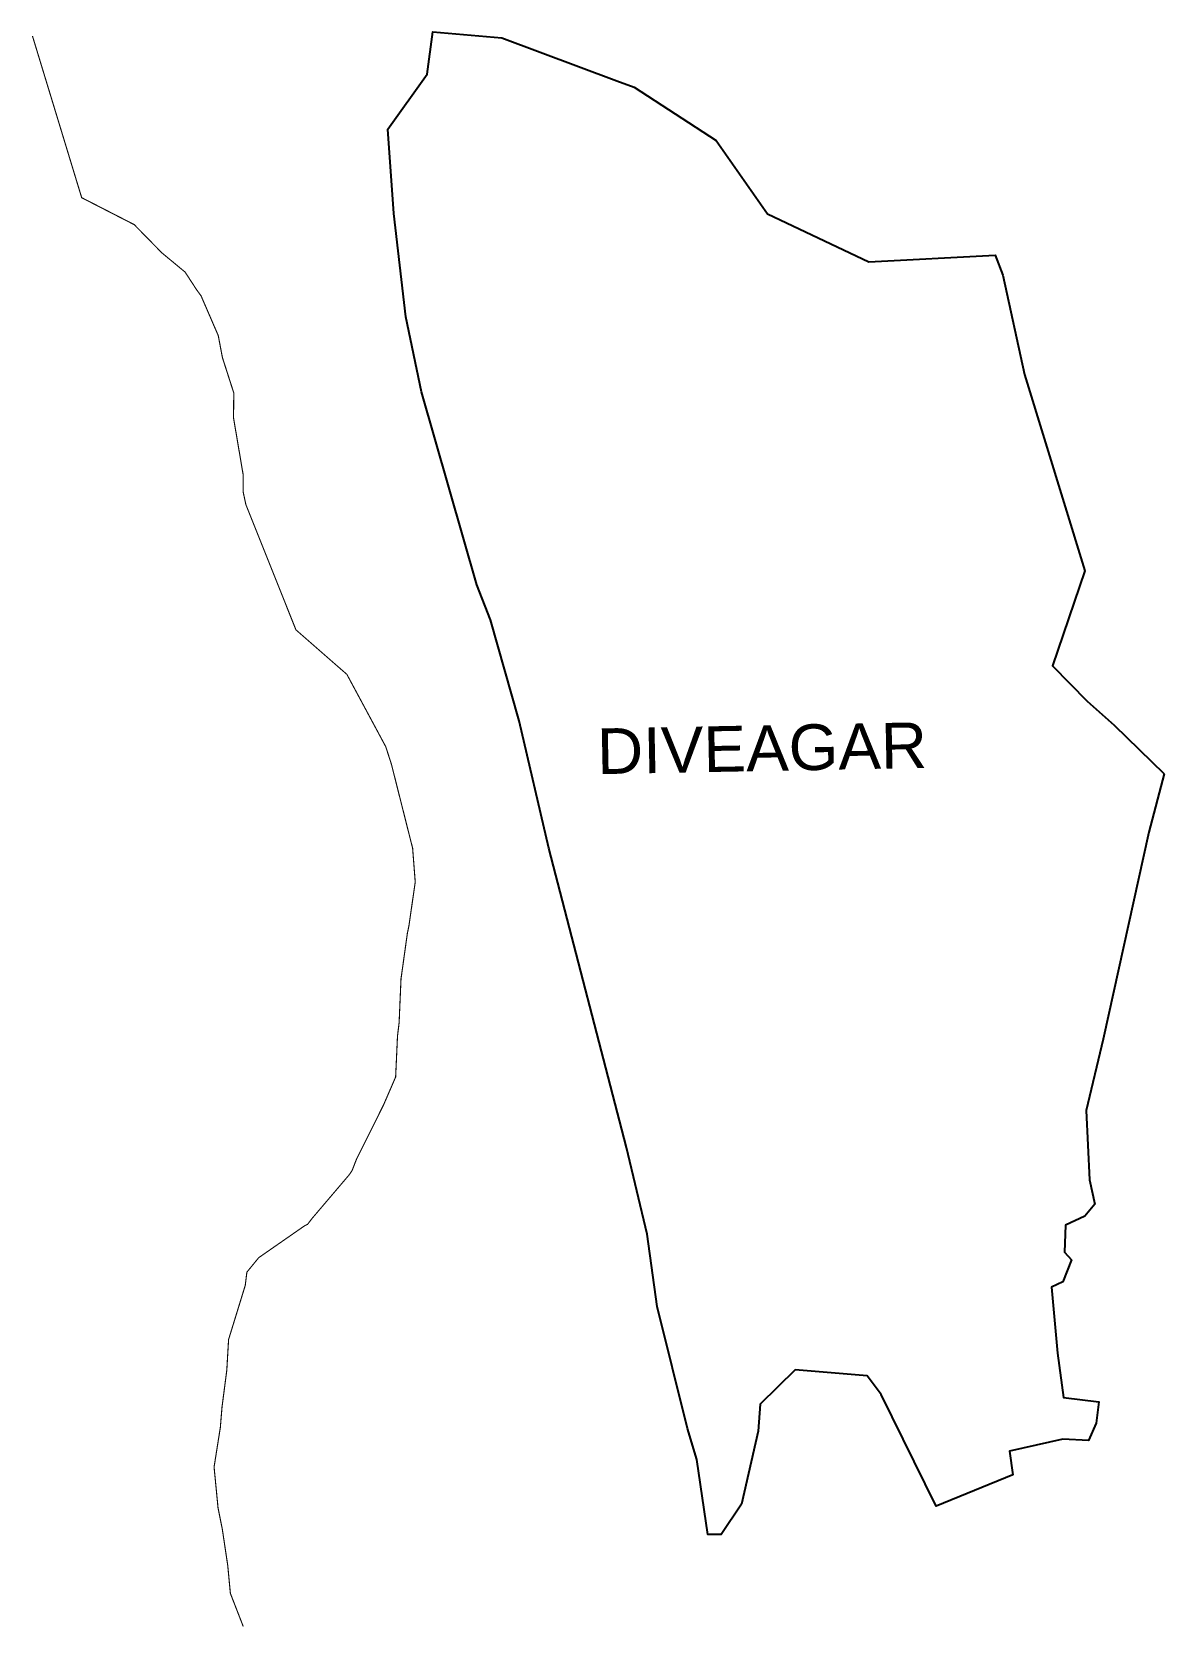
# Model space of a CAD drawing. Header units: metres. Extents: x 285387 to 288477, y 2008570 to 2012924.
import ezdxf

# ---------------------------------------------------------------- set-up
doc = ezdxf.new("R2010")
doc.units = ezdxf.units.M
for name, color, linetype in [('LOW TIDE LINE', 5, 'Continuous'), ('village', 3, 'Continuous'), ('VILLAGE NAME', 250, 'Continuous')]:
    doc.layers.add(name, color=color, linetype=linetype)
doc.styles.get("Standard").update_dxf_attribs({"font": 'calibri.ttf'})

msp = doc.modelspace()

# ---------------------------------------------------------------- linework, layer by layer
at = {"layer": 'LOW TIDE LINE', "lineweight": 18}
msp.add_lwpolyline([(285963.6, 2008571.1, 3, 3, 0), (285928.4, 2008661.6, 3, 3, 0), (285921.2, 2008737.8, 3, 3, 0), (285906.2, 2008838.1, 3, 3, 0), (285894.8, 2008894.3, 3, 3, 0), (285883.9, 2009006.6, 3, 3, 0), (285901, 2009114.6, 3, 3, 0), (285905.6, 2009170.6, 3, 3, 0), (285918.6, 2009270.7, 3, 3, 0), (285923.5, 2009354.7, 3, 3, 0), (285969, 2009502.5, 3, 3, 0), (285973.4, 2009538.5, 3, 3, 0), (285989.6, 2009558.4, 3, 3, 0), (286005.9, 2009578.2, 3, 3, 0), (286130.9, 2009665.1, 3, 3, 0), (286139, 2009669, 3, 3, 0), (286151.1, 2009684.9, 3, 3, 0), (286252.5, 2009804.1, 3, 3, 0), (286260.6, 2009816, 3, 3, 0), (286273, 2009848, 3, 3, 0), (286281.1, 2009863.9, 3, 3, 0), (286346.6, 2009995.4, 3, 3, 0), (286379.4, 2010071.2, 3, 3, 0), (286384.5, 2010183.3, 3, 3, 0), (286388.9, 2010219.4, 3, 3, 0), (286394.1, 2010339.5, 3, 3, 0), (286411.4, 2010463.5, 3, 3, 0), (286415.6, 2010483.5, 3, 3, 0), (286432.9, 2010603.5, 3, 3, 0), (286425.8, 2010695.7, 3, 3, 0), (286368, 2010924.7, 3, 3, 0), (286352.5, 2010972.9, 3, 3, 0), (286246.4, 2011170.3, 3, 3, 0), (286107.4, 2011291.9, 3, 3, 0), (285970.7, 2011633.8, 3, 3, 0), (285963, 2011669.9, 3, 3, 0), (285963.5, 2011714, 3, 3, 0), (285937, 2011870.5, 3, 3, 0), (285937.7, 2011938.6, 3, 3, 0), (285906.7, 2012035.1, 3, 3, 0), (285895.3, 2012095.3, 3, 3, 0), (285848.3, 2012203.9, 3, 3, 0), (285836.4, 2012220.1, 3, 3, 0), (285804.9, 2012268.5, 3, 3, 0), (285741.3, 2012321.2, 3, 3, 0), (285666, 2012398.1, 3, 3, 0), (285522.6, 2012471.7, 3, 3, 0), (285388.2, 2012913.2, 3, 3, 0)], format="xyseb", dxfattribs=at)
at = {"layer": 'village', "color": 3}
msp.add_polyline3d([(288476.6, 2010899.3, 0), (288434.9, 2010740, 0), (288310.5, 2010174.5, 0), (288263.6, 2009980.1, 0), (288273.3, 2009790.7, 0), (288287.2, 2009724.4, 0), (288260.1, 2009691.6, 0), (288208, 2009667, 0), (288205.1, 2009593.1, 0), (288223.8, 2009572.3, 0), (288200, 2009511.9, 0), (288169.7, 2009497.2, 0), (288185.6, 2009317.1, 0), (288202.4, 2009196.7, 0), (288298.5, 2009184.7, 0), (288291.5, 2009126.7, 0), (288270, 2009079.3, 0), (288200.7, 2009083, 0), (288054.8, 2009049.6, 0), (288063.7, 2008985.2, 0), (287854.5, 2008899.6, 0), (287704.5, 2009205, 0), (287666.3, 2009255.7, 0), (287470, 2009271.8, 0), (287374, 2009178.2, 0), (287368.6, 2009104.5, 0), (287322.9, 2008905.4, 0), (287268.1, 2008822.4, 0), (287231.2, 2008822.7, 0), (287201.3, 2009027, 0), (287175.7, 2009112.2, 0), (287093.1, 2009444.7, 0), (287065.8, 2009642.4, 0), (287009.1, 2009878.9, 0), (286797.7, 2010696.2, 0), (286716.8, 2011043.2, 0), (286638, 2011319.1, 0), (286601.4, 2011414.8, 0), (286449.7, 2011941.9, 0), (286407.1, 2012146.1, 0), (286374.9, 2012428.9, 0), (286358.3, 2012658.4, 0), (286465.8, 2012808.8, 0), (286480.8, 2012924.2, 0), (286669.4, 2012908.4, 0), (286982.7, 2012790.8, 0), (287030.1, 2012773, 0), (287253.9, 2012628, 0), (287394, 2012427.6, 0), (287670.6, 2012296.6, 0), (288015.8, 2012314.7, 0), (288036.9, 2012259.8, 0), (288095.6, 2011989, 0), (288260.4, 2011452.9, 0), (288171.7, 2011193.6, 0), (288266.3, 2011097.5, 0), (288340.7, 2011031.3, 0)], close=True, dxfattribs=at)

# ---------------------------------------------------------------- texts
at = {"layer": 'VILLAGE NAME', "insert": (286927.8, 2011022.6), "char_height": 124.759, "attachment_point": 1, "rotation": 1.1028}
msp.add_mtext_dynamic_manual_height_columns('{\\fArial|b0|i0|c0|p34;DIVEAGAR}', width=833.951, gutter_width=623.8, heights=[0], dxfattribs=at)

doc.saveas('drawing.dxf')
